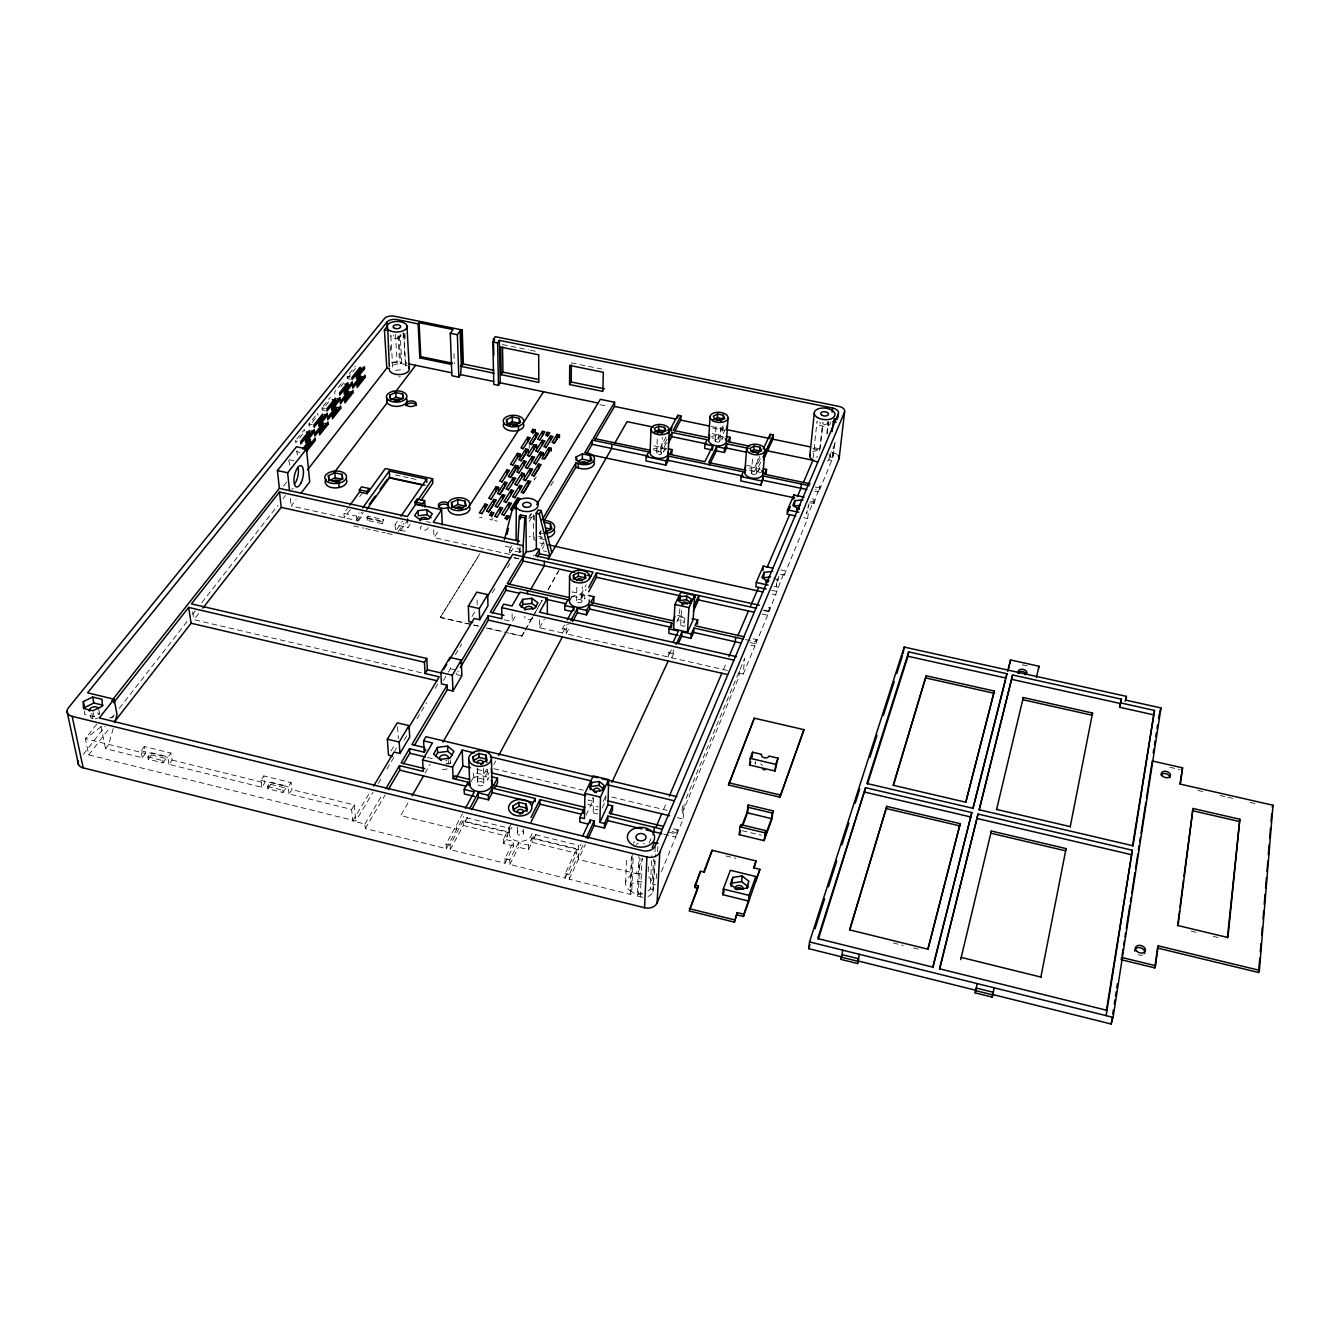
<?xml version="1.0" encoding="UTF-8"?>
<svg xmlns="http://www.w3.org/2000/svg" width="1340" height="1340" viewBox="0 0 1340 1340"><rect width="100%" height="100%" fill="white"/><g stroke="black" fill="none" stroke-linecap="round" stroke-linejoin="round"><path stroke-width="0.75" stroke-dasharray="5 3.75" d="M539.551 619.985L539.585 627.773L562.532 632.982L562.549 628.561L564.442 625.06M671.424 649.799L668.091 656.969L566.083 633.803L566.117 629.381L568.947 624.122M518.413 842.659L509.786 859.895L509.87 864.451L565.145 878.169L565.178 873.63L576.769 848.773L532.064 837.802L528.446 845.121L528.496 849.677L518.48 847.198L518.413 842.659L528.446 845.121M633.117 858.521L631.777 891.736L630.638 894.433L569.232 879.191L569.266 874.651L583.687 843.58M569.869 600.521L572.197 596.25L572.247 591.861L581.292 593.871L586.183 584.826M576.652 600.957L576.853 584.408M565.145 878.169L576.702 853.312L576.769 848.773M572.197 596.25L581.242 598.277L581.292 593.871M578.361 849.761L578.428 845.222L533.806 834.284L533.839 838.823L578.361 849.761L580.873 844.351M578.444 854.87L578.394 859.409L636.115 873.63L642.631 858.421M582.079 601.225A2.73 1.725 0.8 0 0 578.16 599.533A2.73 1.725 0.8 0 0 577.858 602.514A2.73 1.725 0.8 0 0 582.079 601.225L582.297 586.753M584.793 594.659L584.726 599.047L586.669 595.429M586.133 815.139L592.716 801.119L592.799 797.25M593.218 811.538L593.503 798.004M605.714 800.365L605.831 795.86L601.894 794.922M625.646 882.809L626.618 856.679M630.135 887.532L631.358 856.545M630.638 894.433L632.279 852.927M642.932 897.231A10.033 7.504 1.8 0 1 640.336 896.845L637.254 896.092L638.946 856.645M656.667 453.004L657.354 437.108M637.254 896.092L638.393 893.378L639.934 858.102M640.336 896.845L642.044 858.672M653.769 450.072L660.352 451.446L660.553 447.225L666.097 436.941M661.591 453.272A2.462 1.424 2.9 0 0 657.974 451.848A2.462 1.424 2.9 0 0 657.823 454.294A2.462 1.424 2.9 0 0 661.591 453.272L662.295 437.376M666.499 442.736L663.736 447.895L663.534 452.116L666.298 446.957M648.192 871.787L648.493 865.59M648.007 890.865A13.333 9.933 1.7 0 0 650.235 888.889L651.877 855.707M655.896 884.886L652.279 883.998L653.518 859.124M648.007 896.443A10.033 7.504 1.8 0 0 652.915 892.072L654.54 859.945M654.942 851.922L655.26 845.892M652.915 892.072L655.662 854.535M656.215 878.672L656.65 870.38M657.605 851.721L658.041 843.43M668.091 656.969L669.983 648.962M727.385 670.452L671.708 657.789L673.618 649.783M676.918 622.011L679.38 616.752L679.832 608.611M680.687 624.273L681.625 607.74M661.441 871.502L675.712 837.065L677.186 829.678L673.233 828.723M669.029 832.274L676.901 834.183L677.186 829.678M682.429 805.993L681.926 813.916L738.876 677.119L739.529 669.347M676.901 834.183L683.182 819.025L684.187 803.179M715.091 440.592L716.13 424.797M718.072 439.051L718.357 434.864L723.466 424.713L723.165 428.901L718.072 439.051L712.177 437.828M719.932 440.843L721.004 425.065M751.388 472.886L752.678 456.99M749.512 470.156L754.537 471.211L754.889 466.973L759.797 456.454M756.33 473.154L757.653 457.258M761.12 472.584L757.77 471.881L758.122 467.66L762.192 458.9M739.295 673.149L743.264 674.054L744.588 658.526L684.991 801.253M743.264 674.054L754.822 646.148L756.162 639.448L752.259 638.577M749.931 642.53L755.777 643.837L756.162 639.448M755.777 643.837L767.636 615.244L769.462 607.456L765.408 606.551M763.314 610.538L769.043 611.811L769.462 607.456M776.714 582.649L776.363 586.267L779.093 575.58L776.899 580.84M769.043 611.811L784.704 570.74L780.818 569.885M780.533 574.257L784.269 575.061L784.704 570.74M813.112 458.163L816.948 422.033M784.269 575.061L807.702 518.513L808.154 514.259L814.368 499.301L810.281 498.43M809.125 503.673L806.563 513.789L808.456 505.264M809.946 502.701L813.916 503.538L814.368 499.301M812.576 451.881A10.217 5.862 6 0 1 819.678 450.558L822.726 422.401M819.678 450.558L823.179 422.871M813.916 503.538L819.946 485.884L819.477 490.105L815.541 489.284M826.797 433.524L828.12 421.447M827.232 433.976L828.572 421.916M827.4 460.994A10.217 5.862 6 0 0 828.941 459.855L829.628 453.808M835.138 442.032L832.961 457.56L830.147 456.974L830.599 452.954M819.477 490.105L831.771 460.441L833.38 446.337M832.961 457.56L834.803 441.463M113.18 728.541L108.758 744.454L105.508 748.658L142.325 757.753L145.507 753.499L144.218 746.497L170.9 753.063L172.106 760.065L168.991 764.336L261.836 787.267L264.734 782.895L263.829 775.91L291.082 782.61L291.919 789.595L289.072 794L351.633 809.444L352.688 820.951L364.916 823.983L365.301 828.556L446.304 848.672L463.59 816.579M649.13 843.212L653.2 833.715M663.551 809.494L666.834 801.822M723.416 669.548L726.582 662.144M603.201 801.538L605.831 795.86M569.232 879.191L585.362 844.351M602.213 807.953L604.843 802.258M671.708 657.789L675.042 650.62M757.77 471.881L760.216 466.621M754.537 471.211L760.249 458.917M528.496 849.677L532.097 842.341L532.064 837.802M533.839 838.823L537.407 831.587M725.543 428.884L722.159 435.651L721.858 439.838L723.55 436.455M509.87 864.451L518.48 847.198M505.012 863.245L513.656 846.009L513.589 841.47L503.589 839.007L507.291 831.721L463.121 820.867L450.089 845.105L450.307 849.66L505.012 863.245L504.912 858.689L513.589 841.47M513.656 846.009L503.673 843.547L507.391 836.26L507.291 831.721M509.167 832.777L509.083 828.221L464.98 817.417L465.164 821.956L509.167 832.777L511.913 827.366M509.083 828.221L511.83 822.827M535.732 540.456A11.122 6.8 -0.1 0 0 533.605 539.266L534.576 537.457L529.283 536.285M450.307 849.66L463.305 825.423L463.121 820.867M465.164 821.956L468.933 814.938M489.117 777.301L487.542 780.249L487.408 775.726L489 772.778M566.083 633.803L569.852 626.785M487.643 771.941L483.673 779.327L473.673 776.915L473.506 772.376L483.539 774.788L487.509 767.418L487.643 771.941L474.293 768.725M562.532 632.982L567.239 624.239M581.242 598.277L586.116 589.198M660.352 451.446L666.818 439.453M493.773 764.571L495.75 760.936M446.304 848.672L446.069 844.116L462.417 813.866M470.759 782.242L473.673 776.915M539.585 627.773L544.442 619.03M446.304 763.901L450.374 763.348L452.267 759.998M504.024 632.061L521.947 636.148L534.04 614.658M534.794 613.502L539.099 605.714M540.104 603.921L542.114 600.337M548.177 589.6L560.271 568.11M521.947 636.148L523.957 632.346M524.962 630.554L532.03 618.025M533.035 616.232L542.114 600.119M548.177 589.382L558.261 571.476M407.963 802.995L400.694 815.625L456.672 829.41L456.471 824.87M425.082 773.197L430.224 764.236M504.309 619.767L512.232 621.559L516.218 614.608M542.248 548.831L544.09 545.665M541.31 546.05L544.073 541.31M364.916 823.983L381.666 795.692M365.301 828.556L385.149 794.938M461.865 675.829L456.253 674.523L458.314 671.005M443.423 680.486L447.426 673.769M448.431 672.094L450.441 668.727L450.274 664.975M509.401 552.867L509.351 549.953L519.753 552.247L520.858 550.422A11.122 6.8 -0.1 0 1 517.139 547.725M96.782 724.153L85.358 738.675L88.758 754.872L355.787 821.052L372.939 792.392M378.299 783.448L381.498 778.071M386.858 769.11L394.362 756.581M404.178 740.166L407.377 734.806M416.991 718.759L426.589 702.713M435.115 688.458L438.314 683.099M455.349 654.624L461.68 644.054M492.35 592.799L496.637 585.614M507.357 567.691L511.662 560.505M352.688 820.951L370.409 791.421M394.865 750.651L396.523 747.904M390.978 751.02L394.932 744.471M472.032 616.417L475.181 611.191M510.389 552.733L513.254 547.96L502.835 545.665M529.233 521.428L533.538 514.275L533.605 539.266M550.757 485.683L555.062 478.548M351.633 809.444L354.329 804.971L291.919 789.595M509.351 549.953L513.187 543.605M529.2 517.106L531.344 513.521M536.201 476.839L534.241 480.022L534.225 477.174M478.129 626.149L440.274 617.506L479.636 554.241M440.274 617.506L481.814 550.506M283.008 792.493L285.872 788.104L285.588 785.776L270.462 782.058L267.581 786.429L267.883 788.757L283.008 792.493L282.723 790.181L285.588 785.776M289.072 794L288.234 787.016L291.082 782.61M509.418 554.325L434.009 537.625L439.185 529.769M267.883 788.757L270.764 784.386L270.462 782.058M261.836 787.267L260.915 780.282L263.829 775.91M395.417 529.618L395.116 524.694L407.98 527.541L410.107 524.426M398.164 531.712L403.926 523.32M400.61 530.523L408.666 518.764M396.69 529.568L402.503 521.109M395.116 524.694L397.444 521.327M382.453 523.706L383.374 519.518L367.981 516.118L366.875 517.676L367.076 520.305L382.453 523.706L383.374 519.518M367.076 520.305L367.981 516.118M358.4 521.076L363.207 514.376M355.921 520.423L361.917 512.115M357.294 520.942L363.274 512.617M357.077 521.126L356.675 516.202L359.087 512.851M163.061 762.879L166.177 758.607L165.775 756.279L150.984 752.628L147.819 756.882L148.238 759.227L163.061 762.879L162.642 760.551L165.775 756.279M168.991 764.336L167.785 757.335L170.9 753.063M350.226 509.635L344.296 517.759L343.928 513.388L347.529 508.446M359.706 496.621L362.085 493.371M148.238 759.227L151.403 754.956L150.984 752.628M142.325 757.753L141.035 750.752L144.218 746.497M407.276 365.82A10 5.377 -1.5 0 0 405.434 364.865L406.522 363.442L406.305 359.438M393.307 365.05A10 5.377 -1.5 0 1 400.677 363.877L401.766 362.453L400.174 334.397M351.934 519.451L291.132 505.984L296.09 499.569M88.758 754.872L109.227 728.541M421.329 672.797L193.881 619.683L199.007 613.083M83.281 754.454L105.19 726.397M111.639 718.156L114.218 714.856M119.361 708.257L187.667 620.788M192.809 614.189L195.389 610.889M201.838 602.648L277.866 505.297M283.025 498.698L285.588 495.398M296.827 439.001L304.481 429.47L304.699 431.681L295.772 442.803L295.537 440.592L298.87 441.312M315.352 418.415L309.121 426.187L308.904 423.976L317.647 413.105L317.848 415.316M323.175 406.238L330.494 397.142M350.527 379.253L347.328 378.584L347.161 376.423L355.318 366.289M325.419 410.643L322.153 409.94L329.456 400.844M340.846 386.674L343.224 383.709L343.04 381.531L334.715 391.9L334.899 394.077M347.328 378.584L355.469 368.45M101.204 726.665L85.358 738.675L145.507 753.499M84.621 711.021L84.671 714.471L94.118 716.783L99.696 714.002M109.679 718.089L113.364 716.364M502.467 344.564L528.412 349.841M530.406 350.243L536.402 351.465M571.359 362.872L604.876 369.689M392.151 362.637A7.487 4.02 -1.5 0 1 399.555 362.001L401.766 362.453M711.038 426.388L723.165 428.901M814.419 447.761L820.348 448.984M391.464 362.822A7.454 4.003 -1.5 0 1 397.142 362.738L407.394 364.849M599.935 404.68L608.125 406.372M712.595 427.979L724.873 430.525M812.961 448.732L821.152 450.424M712.444 433.624L718.357 434.864M828.941 459.855L831.771 460.441M347.161 376.423L350.36 377.076M653.937 445.835L660.553 447.225M663.736 447.895L667.035 448.582M746.497 465.215L754.889 466.973M815.206 486.939L819.159 487.76M814.754 491.16L818.69 491.998M810.549 501.227L814.519 502.065M325.218 408.432L321.969 407.745L322.153 409.94M803.698 517.659L807.702 518.513M308.904 423.976L312.203 424.68M296.659 451.664L299.976 452.384M395.467 474.963L401.364 476.253M403.34 476.671L409.236 477.944M411.196 478.38L417.092 479.653M289.172 459.72L297.212 461.463M479.486 517.257L482.031 517.809M489.669 519.485L492.216 520.037L492.149 517.156M494.762 520.59L497.307 521.159M773.934 586.351L777.87 587.205M538.646 536.251L541.963 536.971M539.785 538.596L544.995 539.735M771.773 590.304L777.451 591.56M539.802 542.951L545.011 544.09M772.276 594.056L776.061 594.893M426.555 521.595L430.492 522.466M543.069 550.79L546.553 551.561M366.875 517.676L382.269 521.076M343.928 513.388L356.675 516.202M368.182 518.747L383.558 522.148M1022.303 664.824L1028.383 666.164M763.968 609.968L768.038 610.872M400.526 530.205L408.231 531.913M514.007 557.641L520.037 558.981M514.007 557.859L520.037 559.182M761.874 613.971L767.636 615.244M353.71 525.933L363.576 528.128M365.552 528.563L371.482 529.87M373.458 530.305L385.3 532.935M387.277 533.387L393.206 534.694M677.521 615.378L684.891 617.02L684.623 621.425L677.269 619.767M679.38 616.752L685.276 618.075M745.425 639.565L755.207 641.76M750.919 645.277L754.822 646.148M562.549 628.561L566.117 629.381M668.308 652.547L671.943 653.384M1169.82 767.267L1179.903 769.545M440.274 617.288L478.112 625.931M488.078 628.209L502.014 631.391M509.987 633.2L521.947 635.931M486.085 627.974L502.031 631.609M1197.809 790.433L1203.839 791.823M1219.936 795.491L1225.983 796.865M1227.993 797.333L1234.023 798.707M1250.12 802.375L1256.166 803.766M450.441 668.727L456.069 670.05L456.253 674.523M1191.31 931.116L1197.29 932.556M1213.236 936.375L1221.209 938.301M493.857 768.708L583.369 790.215M611.727 797.032L667.236 810.382M742.209 830.683L761.288 835.272M427.427 757.452L433.322 758.859M677.32 817.618L683.182 819.025M592.716 801.119L588.143 800.014L588.059 804.536L598.26 806.998M672.027 831.604L675.98 832.559M663.87 834.2L675.712 837.065M725.945 855.942L735.911 858.354M463.305 825.423L507.391 836.26M532.097 842.341L576.702 853.312M141.035 750.752L167.785 757.335M260.915 780.282L288.234 787.016M151.403 754.956L166.177 758.607M172.106 760.065L264.734 782.895M270.764 784.386L285.872 788.104M147.819 756.882L162.642 760.551M267.581 786.429L282.723 790.181M893.328 942.992L903.361 945.454M913.394 947.933L919.408 949.424M650.235 888.889L653.87 889.794M446.069 844.116L450.089 845.105M504.912 858.689L509.786 859.895M565.178 873.63L569.266 874.651M773.817 577.808L778.557 580.99M91.807 713.232L93.063 719.362M93.314 712.796L94.118 716.783M98.708 709.279L99.495 713.232M100.952 726.146L105.508 748.658M192.659 611.777L193.881 619.683M290.328 498.296L291.132 505.984M296.877 450.893L297.296 455.014M354.329 804.971L355.787 821.052M397.545 726.816L398.365 738.759M390.828 335.854L392.888 369.924M390.225 345.971L390.71 354.011M395.484 334.43L397.142 362.738M399.069 335.787L400.677 363.877M398.047 335.754L399.555 362.001M407.444 518.379L407.98 527.541M403.893 334.782L405.786 368.818M403.658 332.772L405.434 364.865M404.864 333.375L405.317 341.382M433.641 529.937L434.009 537.625M450.223 759.83L450.374 763.348M448.615 760.768L448.766 764.135M453.942 353.559L454.31 363.576M477.342 768.674L477.861 784.185M477.325 768.105L477.844 783.632M477.04 599.935L477.274 607.707M483.455 768.406L483.924 783.917A3.065 2.144 -3 0 1 479.083 785.558A3.065 2.144 -3 0 1 479.636 781.856A3.065 2.144 -3 0 1 483.924 783.917M503.589 839.007L503.673 843.547M508.949 826.629L509.066 832.475M512.098 613.77L512.232 621.559M517.341 827.031L517.424 832.86M523.622 829.259L523.672 833.145A3.132 2.261 -2.2 0 1 518.747 834.887A3.132 2.261 -2.2 0 1 519.233 830.984A3.132 2.261 -2.2 0 1 523.672 833.145M520.054 547.072L520.121 553.336M519.719 548.579L519.753 552.247M529.25 445.014L529.267 447.845M534.325 520.305L534.292 514.041A7.32 4.389 0 0 1 528.53 518.128M539.853 532.248L539.853 533.337M542.801 538.01A10.971 6.633 0.3 0 1 539.986 537.642M542.784 533.672A10.988 6.633 0.3 0 1 539.97 533.287M833.447 452.97A7.638 4.372 6.2 0 1 836.897 454.294M831.303 451.865A7.655 4.389 6.1 0 1 833.514 456.22M540.757 533.957A3.836 2.328 0.3 0 1 541.193 530.673M828.623 453.958A10.217 5.862 6 0 1 830.147 456.974M641.877 893.194A13.333 9.933 1.7 0 1 638.393 893.378M631.777 891.736A13.333 9.933 1.7 0 1 626.885 879.107A13.333 9.933 1.7 0 1 642.949 874.032M648.744 876.829A13.333 9.933 1.7 0 1 652.279 883.998M97.602 718.123A4.757 2.998 -10.9 0 1 95.257 718.809M92.879 718.709A4.757 2.998 -10.9 0 1 90.484 716.381A4.757 2.998 -10.9 0 1 92.778 713.466M97.485 712.897A4.757 2.998 -10.9 0 1 99.227 713.784M401.129 335.017A3.802 1.993 -1.3 0 1 397.344 337.328A3.802 1.993 -1.3 0 1 393.608 335.117M827.366 422.117A3.886 2.178 5.9 0 1 824.284 424.68A3.886 2.178 5.9 0 1 819.795 422.267M636.282 844.552A5.092 3.719 1.8 0 1 638.225 843.295M643.301 843.513A5.092 3.719 1.8 0 1 644.306 844.15M400.392 376.841A6.482 3.501 -1.5 0 1 398.7 376.875M395.652 370.678A6.482 3.501 -1.5 0 1 403.541 370.543M402.603 333.158A6.583 3.451 -1.3 0 1 399.035 338.651A6.583 3.451 -1.3 0 1 390.845 334.966M816.177 457.074A6.633 3.819 6 0 1 817.769 456.806M830.13 421.933A6.733 3.769 5.9 0 1 823.715 426.271A6.733 3.769 5.9 0 1 817.166 421.062M642.781 893.713A8.643 6.465 1.6 0 1 631.927 891.787A8.643 6.465 1.6 0 1 632.38 883.496A8.643 6.465 1.6 0 1 643.401 882.541M633.133 843.061A8.81 6.449 1.8 0 1 634.624 841.788M531.176 514.058A4.221 2.529 0 0 1 529.685 515.766M534.208 554.861A7.202 4.422 -0.2 0 1 533.404 555.916M520.456 552.197A7.202 4.422 -0.2 0 1 521.26 551.159M540.757 535.029A3.836 2.328 0.3 0 1 541.193 531.762M762.594 765.458A3.869 2.68 5.8 0 1 760.785 763.733M755.207 764.202A9.263 6.449 5.8 0 1 755.325 762.527M755.291 763.314A9.263 6.449 5.8 0 1 755.408 761.639M288.385 460.457A14.238 5.745 -78.1 0 1 289.825 465.215M286.425 482.132A14.238 5.745 -78.1 0 1 283.226 486.185M293.259 488.397A14.254 5.678 -78.1 0 1 291.651 489.15M532.03 833.53A11.524 8.325 -2.2 0 1 516.587 840.934A11.524 8.325 -2.2 0 1 511.126 828.405M571.041 597.489A10.033 6.365 0.8 0 1 584.927 595.865M652.965 449.118A9.062 5.226 2.9 0 1 665.729 449.805M749.294 468.196A9.112 5.31 4.7 0 1 760.249 469.62M711.289 436.773A8.944 5.109 4 0 1 723.885 437.46M473.807 777.837A11.273 7.889 -3 0 1 487.475 777.233M597.657 813.665A3.065 2.194 0.4 0 1 593.821 812.995A3.065 2.194 0.4 0 1 594.056 810.164A3.065 2.194 0.4 0 1 597.975 809.863M685.309 625.746A2.747 1.759 3.3 0 1 681.608 625.663A2.747 1.759 3.3 0 1 681.222 623.284A2.747 1.759 3.3 0 1 684.841 622.949M1142.936 954.867A5.192 3.702 19.3 0 1 1137.945 954.65M447.192 768.758A4.472 3.099 -3.9 0 1 442.753 769.361A4.472 3.099 -3.9 0 1 439.989 767.016M446.069 763.482A4.472 3.099 -3.9 0 1 447.091 763.85M428.013 527.457A3.886 2.328 -2.2 0 1 425.35 530.054A3.886 2.328 -2.2 0 1 420.71 529.032A3.886 2.328 -2.2 0 1 421.765 526.084M532.667 618.058A4.07 2.596 -0.5 0 1 527.457 619.649A4.07 2.596 -0.5 0 1 525.012 616.333M446.79 760.333A4.489 3.082 -3.8 0 1 445.784 760.785M715.778 441.614A2.429 1.39 4 0 0 719.848 441.212A2.429 1.39 4 0 0 716.9 439.353A2.429 1.39 4 0 0 715.778 441.614M752.108 473.958A2.479 1.441 4.7 0 0 756.246 473.522A2.479 1.441 4.7 0 0 753.197 471.596A2.479 1.441 4.7 0 0 752.108 473.958"/><path stroke-width="1.5" d="M543.739 522.181L550.338 523.622L550.338 529.032L545.397 527.96M550.522 440.24L550.539 436.019L552.951 436.538L545.782 447.878M551.192 451.078L551.192 448.264L548.764 447.744L542.03 458.598L544.492 459.118L551.192 448.264M559.433 437.711L559.45 434.897L557.021 434.394L557.021 438.616L554.056 443.406M503.957 615.278L490.323 612.179L505.917 585.865L567.926 599.767L564.777 605.513L564.743 609.918L572.029 611.559M569.567 384.547L569.718 365.418L603.302 372.269L602.883 391.397L569.567 384.547L571.192 381.967L571.343 364.781M569.349 600.588L569.567 576.066M573.336 578.997L573.386 575.178L578.394 572.498L584.692 573.905L585.999 577.992L580.99 580.689L574.659 579.282L573.386 575.178M573.872 610.504L573.905 607.573L564.777 605.513M544.174 520.674L575.781 467.325L575.815 463.07L580.672 464.31A10.452 6.047 1.4 0 0 593.938 460.742A10.452 6.047 1.4 0 0 587.372 452.954L584.793 452.619L592.213 440.09L648.744 451.965L646.182 456.689L646.014 460.927L665.829 465.097L668.342 460.357L668.543 456.136L743.365 471.847L741.087 476.655L740.769 480.909L760.902 485.147L763.482 476.069L809.293 485.683M576.083 460.474L576.116 456.94L582.398 453.858L590.304 455.533L591.962 460.29L585.681 463.406L577.741 461.714L576.116 456.94M594.206 461.848A10.435 6.047 1.4 0 1 590.873 467.543A10.435 6.047 1.4 0 1 580.622 468.581L578.26 467.861L578.311 463.59M572.666 621.525L577.372 612.765L577.423 608.36L586.568 610.42L589.65 604.625L671.843 623.067L671.692 625.998M575.011 578.11L578.344 576.317L578.394 572.498M577.624 461.479L582.331 459.168L582.398 453.858M493.656 785.29L584.692 807.3L579.868 817.517L579.801 822.04L588.377 824.134M584.692 573.905L584.625 577.707L578.344 576.317M583.302 813.145L583.352 810.131L539.953 799.628L531.009 817.484M577.372 612.765L586.501 614.826L586.568 610.42M590.304 455.533L590.22 460.843L582.331 459.168M582.632 836.227L590.186 820.013L594.173 820.985L594.072 825.507L604.407 828.019L604.524 823.497L599.885 822.375L607.975 804.804L608.678 779.629L593.235 775.927L584.893 793.414L584.475 818.639L579.868 817.517M586.501 453.875L592.146 444.327L592.213 440.09M586.501 614.826L589.567 609.03L589.65 604.625M588.428 595.462L593.871 596.685L593.788 601.074L592.263 603.938M590.119 823.045L590.186 820.013M590.186 789.779L591.861 782.493L599.198 781.471L604.206 785.458L601.844 790.483L594.457 791.538L589.466 787.518L591.861 782.493M588.629 591.794L596.417 577.272L596.501 572.9L755.81 608.176M604.106 789.377L599.114 785.391L599.198 781.471M599.885 822.375L600.488 797.149L608.678 779.629M611.811 444.21L611.71 448.448L548.027 559.249M595.228 439.101L614.507 406.439L614.625 402.251L600.337 399.303L536.737 504.611M604.407 828.019L607.791 820.599L607.908 816.077L662.144 829.209M607.975 804.804L612.564 805.909L612.43 810.415L610.755 814.083M650.084 452.652L651.039 429.102M654.272 432.066L658.66 429.889L658.811 426.237L664.556 427.427L665.913 430.793L661.524 432.971L655.779 431.765L654.423 428.398L658.811 426.237M664.556 427.427L664.389 431.078L658.66 429.889M78.44 761.103A10.1 6.482 -11.9 0 0 83.197 767.887L644.54 907.75L646.919 857.014A10.284 7.521 2.1 0 0 659.799 852.24L844.585 411.966A7.772 4.305 6.2 0 0 838.756 406.355L495.247 336.675L493.455 339.188L493.807 355.201M665.829 465.097L666.03 460.859L668.543 456.136M668.174 453.623L669.297 430.09A9.146 5.176 2.9 0 0 655.846 424.897A9.146 5.176 2.9 0 0 655.361 433.858A9.146 5.176 2.9 0 0 669.297 430.09M671.507 429.47L671.658 426.673M668.141 443.523L671.843 436.656L672.044 432.452L707.152 439.738L704.89 444.177L704.622 448.397L712.545 450.056M671.792 453.841L672.01 449.62L668.694 448.933M654.004 831.805L654.238 827.299M677.655 418.08L677.806 415.3L680.921 415.936L680.703 420.123L674.908 430.927M671.843 623.067L669.062 628.962L668.827 633.368L678.107 635.445M644.54 907.75A10.033 7.554 1.9 0 0 657.103 902.942L659.799 852.24M674.941 604.491L673.618 629.013L687.487 632.128L693.149 619.834L694.656 595.395L680.754 592.313L674.941 604.491L688.961 607.623L694.656 595.395M680.234 596.702L678.325 600.705L682.931 603.955L689.464 603.168L691.34 599.164L686.716 595.931L680.234 596.702L680.017 600.504L686.499 599.734L691.105 602.966M678.358 643.434L681.692 636.249L681.943 631.86L691.256 633.954L693.952 628.024L743.482 639.13M517.692 544.476L519.317 516.704L520.439 514.878L525.95 516.084L526.285 551.628L507.207 583.67L569.131 597.556M686.499 599.734L686.716 595.931M509.401 584.475L523.236 561.041L523.169 545.681L524.844 517.893L525.95 516.084M687.487 632.128L688.961 607.623M681.692 636.249L690.971 638.343L691.256 633.954M695.091 597.673L695.276 594.759L693.534 598.478M690.971 638.343L693.684 632.413L693.952 628.024M693.35 611.057L698.509 599.918L698.793 595.546L693.618 606.685M708.575 440.24L710.066 416.841M697.403 624.273L697.688 619.884L692.144 618.644M712.645 448.649L712.83 445.835L704.89 444.177M713.148 419.805L717.369 417.678L717.62 414.043L723.298 415.216L724.789 418.516L720.552 420.643L714.84 419.47L713.382 416.171L717.62 414.043M709.312 464.997L716.364 450.843L716.649 446.639L724.605 448.297L726.816 443.842L748.474 448.331M753.985 868.37L756.078 860.967L712.16 850.297L703.668 872.038L700.502 871.268L695.008 885.271L698.19 886.042L689.179 910.915L734.387 922.138L737.235 912.624L743.717 914.232L743.499 916.476L737.034 914.868M723.298 415.216L723.064 418.851L717.369 417.678M716.364 450.843L724.304 452.501L724.605 448.297M727.235 425.5L726.933 429.688L769.746 438.532L770.115 434.344L773.281 434.998L772.912 439.185L763.448 459.603M698.19 886.042L698.023 888.286L694.84 887.516L695.008 885.271M726.431 441.195L728.089 417.829M724.304 452.501L726.514 448.046L726.816 443.842M729.747 441.48L730.049 437.276L726.096 436.455M700.502 871.268L694.84 887.516M712.16 850.297L704.204 872.474M744.755 472.534L746.615 448.984M735.66 637.371L735.292 641.76L728.96 656.583M751.087 451.195L753.918 449.704L754.219 446.036L760.048 447.258L761.639 450.692L757.385 452.92L751.539 451.714L749.965 448.264L754.219 446.036M728.508 785.006L754.319 718.19L803.966 729.647L779.913 797.183L728.508 785.006L754.319 718.19M1258.578 972.505L1259.382 970.311L1158.196 945.839L1157.525 948.05L1258.578 972.505L1259.784 958.067M1260.303 951.869L1260.974 943.611M1261.66 935.37L1262.347 927.113M1263.034 918.855L1263.721 910.597M1264.223 904.416L1265.077 894.098M1265.597 887.901L1266.451 877.583M1266.97 871.402L1267.824 861.084M1268.327 854.887L1269.181 844.569M1269.7 838.388L1270.554 828.07M1271.074 821.872L1271.744 813.631M1259.382 970.311L1273 805.256L1180.322 784.118L1182.55 767.837L1152.249 760.969L1146.487 798.205M760.048 447.258L759.746 450.91L753.918 449.704M743.717 914.232L748.474 901.016L722.813 894.701L723.298 889.073L730.367 870.297L755.861 876.527L755.291 882.139L759.897 869.375L753.566 867.851L756.078 860.967M760.902 485.147L763.482 476.069M762.946 473.506L764.989 449.972M773.029 568.194L763.298 566.083L756.229 582.465L755.861 586.819L766.111 589.064M767.887 446.639L767.519 450.843L812.928 460.273L803.347 482.651M766.162 473.64L766.53 469.419L763.163 468.715M731.104 886.427L732.88 877.399L742.142 875.975L748.926 881.335L746.43 888.169L737.117 889.609L730.333 884.216L732.88 877.399M772.912 810.834L772.091 818.656L764.068 840.649L739.261 834.669L739.965 826.83L740.802 824.619L765.693 830.599L765.106 836.194L771.522 818.606L772.912 810.834L748.29 804.971L746.95 812.727L741.774 826.344M762.912 570.405L763.298 566.083M772.745 571.343L764.202 572.331L763.716 577.741L770.534 576.954M734.387 922.138L737.235 912.624M749.579 765.04L750.199 758.356L752.594 752.226L761.556 754.319A3.869 2.68 5.8 0 0 764.319 757.753A3.869 2.68 5.8 0 0 769.043 756.062L778.021 758.172L775.023 771.019L749.579 765.04L750.785 761.974M752.125 757.234L752.594 752.226M747.569 812.794L748.29 804.971M748.39 886.946L741.623 881.603L742.142 875.975M747.318 888.487L747.687 884.735M748.474 901.016L749.027 895.388L755.861 876.527M804.151 497.14L793.917 494.979L787.501 509.87L787.082 514.125L795.675 515.95M793.481 499.217L793.917 494.979M803.012 499.803L794.888 500.674L794.369 505.984L800.432 505.331M759.897 869.375L743.499 916.476M1227.407 937.648L1239.835 819.243L1193.002 808.489L1183.94 876.41M1239.835 819.243L1227.943 937.531L1178.044 925.572L1193.002 808.489M764.068 840.649L765.693 830.599M801.387 484.025L800.952 488.262L797.384 496.621M775.023 771.019L775.726 764.336L778.021 758.172M809.779 455.885L814.251 413.273M779.913 797.183L803.966 729.647M832.123 412.084L832.576 408.047L499.385 340.377L497.609 342.889L498.447 385.367L493.773 384.396L492.852 341.935L494.644 339.422L493.455 339.188M832.123 431.647L833.262 421.581L834.468 418.733L837.332 419.303M837.919 417.712L838.388 413.675A7.789 4.322 6 0 0 832.576 408.047M657.103 902.942L839.125 458.649L844.585 411.966M1177.625 925.722L1179.468 911.334M1179.987 907.23L1183.404 880.531M859.342 954.298L857.567 963.544L840.951 959.39L841.704 956.877L808.656 948.636L809.528 941.92L904.165 647.069L1126.421 696.381L1125.751 700.117L1160.993 707.956L1113.104 1017.378L1111.161 1024.011L992.739 994.514L994.263 987.831M1154.812 967.899L1155.482 965.688L1121.781 957.48L1121.145 959.691L1154.812 967.899L1157.525 948.05M1179.971 784.269L1182.55 767.837M1155.482 965.688L1158.196 945.839M818.388 939.089L865.59 787.686L971.818 812.593L932.925 967.581M840.951 959.39L842.039 954.65L858.655 958.77L857.567 963.544M841.704 956.877L842.693 950.16M903.143 653.585L904.165 647.069M1111.161 1024.011L1112.1 1017.981M1112.719 1013.961L1113.356 1009.941M1114.294 1003.911L1114.914 999.891M1115.533 995.871L1116.153 991.851M1116.773 987.831L1117.409 983.811M1153.221 752.996L1153.857 748.943M1154.477 744.889L1155.113 740.836M1155.75 736.766L1156.37 732.712M1157.006 728.659L1157.626 724.605M1158.581 718.508L1159.2 714.455M1122.099 955.42L1123.071 949.206M1123.707 945.069L1124.344 940.931M1124.997 936.794L1125.633 932.657M1126.27 928.52L1129.804 905.773M1130.441 901.636L1131.077 897.499M1131.73 893.361L1134.93 872.675M1135.583 868.538L1137.827 854.049M1138.464 849.912L1139.101 845.774M1139.737 841.637L1140.39 837.5M1141.027 833.363L1145.834 802.342M907.967 656.248L908.654 651.893L1006.893 673.719L1006.005 678.057L907.967 656.248L867.533 783.95M849.794 930.094L886.779 806.379L960.194 823.665L927.967 949.373M1106.371 1010.678L1132.35 850.23L978.033 814.05L939.507 968.787L1106.991 1010.343M1132.484 846.093L1154.494 710.434L1120.709 702.914L1121.396 699.162L1012.638 674.992L979.104 809.745L1133.054 845.774L1154.494 710.434M1106.153 1015.636L1132.35 850.23M893.395 785.475L926.191 675.795L994.347 691.055L965.805 802.392M1153.321 714.773L1119.603 707.252L1121.396 699.162M1040.828 977.262L1066.071 848.605L991.365 831.018L960.696 959.624M1070.208 826.847L1092.552 713.031L1023.274 697.537L996.558 809.594M939.625 969.239L978.033 814.05M1038.534 668.409L1038.986 666.248L1010.578 659.967L1007.864 671.156M979.205 810.147L1012.638 674.992M991.365 831.018L990.897 833.212L1065.534 850.816L1066.071 848.605M1023.274 697.537L1022.822 699.698L1092.016 715.208L1092.552 713.031M975.185 992.873L975.671 990.645L992.689 994.883L992.17 997.111L975.185 992.873L976.257 988.049L993.242 992.287L992.17 997.111M977.228 983.594L975.771 990.277L858.303 961.014M1036.406 677.504L1038.986 666.248M971.818 812.593L932.774 967.128L817.735 938.57L865.59 787.686M1006.893 673.719L972.89 808.288L866.913 783.498L908.654 651.893M973.024 808.707L1005.502 680.067M1007.848 670.804L1010.578 659.967M1119.603 707.252L1120.709 702.914M1125.165 701.256L1126.421 696.381M960.194 823.665L927.866 949.172L849.527 929.843L886.779 806.379M994.347 691.055L965.704 802.208L893.144 785.257L926.191 675.795M504.393 539.735L512.667 508.094L514.677 504.828M506.922 534.459L508.463 528.546M1159.653 712.83L1160.993 707.956M114.838 722.578L117.049 714.639L114.067 699.212L87.619 692.797L387.159 321.868A7.605 3.953 -1.2 0 1 397.109 319.607L418.114 323.878L419.085 322.655L453.071 329.556L450.274 333.275L451.881 375.719L458.833 377.16L460.659 374.63L461.278 364.999L460.123 330.98L462.216 329.975L394.412 316.223A7.588 3.936 -1.3 0 0 384.479 318.468L68.357 707.889A10.335 6.449 -11.1 0 0 72.159 716.347L83.197 767.887M808.656 948.636L809.93 944.65M815.038 928.704L824.619 898.805M828.455 886.846L836.746 860.917M841.855 844.971L848.89 823.045M855.272 803.112L859.727 789.159M869.945 757.251L876.98 735.325M883.361 715.393L894.216 681.507M896.762 673.534L902.507 655.578M1272.263 807.434L1273 805.256M722.813 894.701L724.22 890.949M516.101 540.07L516.319 507.039M739.261 834.669L740.652 831.034M743.415 823.731L746.866 814.62M689.916 909.023L697.286 890.179M838.388 413.675L655.26 845.892A10.251 7.487 2 0 1 642.396 850.632L99.294 717.955L114.067 699.212M764.202 572.331L761.957 577.573L768.306 581.861M794.888 500.674L792.861 505.431L798.975 509.351M656.047 827.048L661.692 813.849M669.297 796.061L721.841 673.233M737.821 635.864L748.457 610.99M750.718 605.714L758.557 587.406M767.183 567.239L789.662 514.677M787.887 512.265L790.282 506.671M604.524 823.497L607.908 816.077M612.564 805.909L609.214 813.229L663.367 826.328M697.688 619.884L694.991 625.746L744.454 636.835M766.53 469.419L764.336 474.209L810.08 483.807M586.317 837.936L594.173 820.985M611.911 782.326L668.208 661.039M676.114 644.406L681.943 631.86M763.013 457.141L773.281 434.998M587.975 838.689L594.072 825.507M673.333 641.793L678.341 631.039L669.062 628.962M763.247 449.051L770.115 434.344M674.975 616.433L672.915 620.805L590.823 602.414L593.871 596.685M745.744 466.806L744.253 469.988L708.693 462.534L716.649 446.639M730.049 437.276L727.871 441.697L749.495 446.187M531.059 822.006L539.97 804.151L539.953 799.628M531.645 805.625L535.23 798.489L492.182 788.071L492.299 792.61L488.464 799.829L478.346 797.367L478.196 792.844L488.346 795.29L488.464 799.829M712.83 445.835L704.823 461.714L669.514 454.31L672.01 449.62M709.731 434.679L708.24 437.611L673.183 430.341L680.921 415.936M389.303 366.641L387.762 329.121M494.728 788.037L497.559 782.677L497.458 778.155L491.428 776.697M488.346 795.29L497.458 778.155M471.764 809.662L478.346 797.367M469.704 808.64L478.196 792.844M570.823 620.621L577.423 608.36M588.695 587.406L596.501 572.9M668.342 439.302L672.044 432.452M498.681 755.458L562.398 636.952M465.382 808.372L474.293 791.89L464.176 789.428L468.112 782.242L453.121 778.607L452.619 767.183L462.216 750.048L474.327 752.946M567.272 619.817L573.905 607.573M589.131 579.382L593.051 572.13L512.667 554.341L486.856 597.339M667.957 433.524L677.806 415.3M453.121 778.607L454.645 775.86L469.62 779.478M455.851 778.59L462.853 765.978L462.216 750.048M460.223 663.032L488.246 615.68L501.914 618.779L501.696 607.623L503.74 604.122L511.981 605.981L520.02 592.129L547.34 598.26L539.518 612.212L736.464 656.684M435.768 756.028L437.678 752.678L437.409 747.419L447.56 746.062L453.925 751.371L450.14 758.072L439.922 759.445L433.574 754.102L437.409 747.419M521.176 607.271L522.784 604.491L522.717 599.349L531.896 598.293L537.909 602.782L534.76 608.36L525.531 609.449L519.518 604.926L522.717 599.349M412.1 795.776L423.507 775.927M442.937 742.125L510.205 625.077M530.673 589.449L544.308 565.715L544.308 561.343M614.792 443.088L627.103 421.665L653.3 427.108M385.853 788.624L399.471 765.626L423.256 771.388L422.586 759.947L432.468 742.93L423.574 740.802L424.227 752.209L409.504 748.675L401.079 762.912L424.83 768.658M537.524 556.938L539.384 553.738L539.367 549.367L536.385 548.713A11.122 6.8 -0.1 0 1 526.285 551.628M424.227 752.209L425.819 749.462M539.367 549.367L535.631 555.765L759.311 605.211M423.574 740.802L425.986 736.682L597.958 777.769M447.292 689.681L452.97 691.005L461.865 675.829L461.262 660.084L449.939 657.454L440.877 672.546L441.413 683.852L447.091 685.176L447.292 689.681L414.345 745.492M447.091 685.176L411.933 744.554L424.797 747.636M614.625 402.251L593.268 438.314L649.749 450.156M388.282 789.629L399.772 770.165L399.471 765.626M403.491 763.884L409.789 753.197L409.504 748.675M460.391 667.504L488.363 620.102L488.246 615.68M492.517 613.1L505.984 590.253L505.917 585.865M542.063 519.903L575.815 463.07M452.97 691.005L452.3 675.209L461.262 660.084M373.625 786.044L394.044 752.042L399.94 753.448L409.722 737.034L409.002 725.627L397.276 722.83L387.327 739.194L388.5 755.157L392.402 756.095M448.833 660.721L474.193 618.46L479.653 619.7L487.978 605.73L487.693 594.608L476.806 592.146L468.347 606.048L468.883 621.659L472.518 622.48M539.384 553.738L549.869 556.05L539.233 513.873L541.193 510.59L538.178 509.937L536.201 513.22L536.385 548.713M399.94 753.448L399.153 742.025L409.002 725.627M479.653 619.7L479.318 608.528L487.693 594.608M408.164 728.508L439.168 676.834L425.065 673.534L424.445 662.245L426.757 658.476L191.452 603.871L279.507 491.981L523.169 545.681M443.54 669.531L446.722 664.255M425.065 673.534L427.359 669.782L426.757 658.476M514.577 507.274L517.676 502.282L517.608 497.978L520.138 498.53L516.017 505.197M523.236 493.254L528.278 485.114L528.245 480.842L530.74 481.378L523.706 492.768L521.176 492.216L528.245 480.842M533.722 476.303L538.63 468.347L538.613 464.092L541.092 464.628L534.208 475.75L531.729 475.214L538.613 464.092M544.911 458.196L548.764 451.982L548.764 447.744M559.45 434.897L554.525 442.887L552.08 442.368L557.021 434.394M503.79 515.381L511.478 503.237L508.949 502.684L501.629 514.426L504.175 514.979M514.66 497.911L522.215 485.968L519.719 485.432L512.567 496.889L515.079 497.442M525.28 480.842L532.7 469.101L530.221 468.581L523.236 479.77L525.749 480.306M535.648 464.176L542.951 452.635L540.489 452.116L533.672 463.037L536.151 463.573M506.738 515.531L504.895 518.496L507.441 519.066L509.284 516.101L506.738 515.531L506.805 519.853M517.608 497.978L510.389 509.635L512.935 510.188M550.539 436.019L543.872 446.706L546.318 447.225M496.972 517.056L502.751 507.977L500.222 507.425L494.661 516.269L497.224 516.821M506.034 502.601L513.639 490.591L511.126 490.055L503.89 501.595L506.419 502.131M516.788 485.415L524.258 473.623L521.779 473.087L514.711 484.343L517.207 484.896M527.29 468.631L534.643 457.041L532.181 456.505L525.28 467.509L527.742 468.045M537.541 452.233L544.777 440.827L542.348 440.324L535.598 451.078L538.044 451.597M547.34 432.351L545.681 434.998L548.11 435.517L549.769 432.87L547.34 432.351L547.34 436.572M497.324 507.307L504.996 495.247L502.483 494.711L495.147 506.319L497.676 506.872M508.229 490.021L515.766 478.162L513.27 477.626L506.101 488.966L508.614 489.502M518.865 473.12L526.268 461.463L523.806 460.943L516.805 472.015L519.3 472.551M529.25 456.622L536.553 445.165L534.107 444.645L527.273 455.466L529.719 455.985M539.518 440.341L544.928 431.849L542.516 431.346L537.491 439.286L539.919 439.805M491.428 512.198L489.569 515.163L492.115 515.716L493.974 512.751L491.428 512.198L491.529 516.52M493.773 499.401L486.336 511.093L488.882 511.645L496.303 499.937L493.773 499.401L493.874 503.706L488.564 512.064M504.711 482.199L497.442 493.623L499.971 494.159L507.207 482.735L504.711 482.199L504.778 486.487L499.602 494.644M515.381 465.399L508.296 476.554L510.774 477.09L517.86 465.935L515.381 465.399L515.431 469.67L510.389 477.643M525.816 449L518.881 459.888L521.344 460.424L528.261 449.52L525.816 449L525.85 453.238L520.908 461.027M536 432.971L529.233 443.607L531.662 444.126L538.412 433.473L536 432.971L536.017 437.192L531.193 444.796M652.279 847.416L654.356 842.542L658.041 843.43M481.747 513.722L487.542 504.661L484.996 504.108L479.368 512.935L481.914 513.488M490.926 499.318L498.581 487.341L496.085 486.805L488.731 498.296L491.244 498.849M501.847 482.199L509.368 470.424L506.889 469.888L499.703 481.127L502.199 481.663M512.5 465.466L519.903 453.908L517.458 453.372L510.44 464.344L512.902 464.88M522.918 449.135L530.205 437.761L527.776 437.242L520.925 447.962L523.37 448.481M535.263 429.822L533.588 432.452L531.159 431.949L532.851 429.319L535.263 429.822L535.28 432.636M469.218 506.185L518.496 430.324L518.446 426.087M543.538 391.766L523.086 423.256L523.672 424.311A10.251 5.779 0.2 0 1 520.155 429.738L517.877 430.542A10.251 5.779 0.2 0 1 506.604 429.504A10.251 5.779 0.2 0 1 503.957 423.239M111.923 700.602L279.373 488.38L407.343 516.537L415.869 504.108L441.614 509.736L433.272 522.248L519.619 541.26M422.636 503.673L424.713 500.641L417.109 498.966L415.015 502.014L415.132 504.192L422.753 505.867L422.636 503.673L415.015 502.014M418.013 510.624L414.596 515.615L420.073 519.702L428.968 518.764L432.318 513.756L426.84 509.703L418.013 510.624L418.281 515.682L427.091 514.761L431.195 517.809M421.011 500.322L432.82 483.07L432.619 478.748L385.351 468.514L367.093 493.673L359.555 492.031L349.941 505.163M417.226 501.143L432.619 478.748M498.447 385.367L500.205 382.805L499.385 340.377M501.21 374.681L500.691 347.077L538.697 354.815L538.797 382.419L501.21 374.681L502.952 372.135L502.5 346.541M400.945 516.252L426.606 479.134L389.253 471.044L362.704 507.843M366.825 509.351L389.672 477.526L389.253 471.044M369.254 504.292L375.234 495.984M380.024 489.318L387.193 479.335M461.278 364.999L463.355 363.994L462.216 329.975M367.093 493.673L366.942 491.495L369.12 488.497L361.582 486.856L359.388 489.854L359.555 492.031M407.025 402.084L406.137 405.551L407.025 402.084A5.109 2.814 -1.5 0 1 415.4 402.134A5.109 2.814 -1.5 0 1 412.184 406.456A5.109 2.814 -1.5 0 1 406.02 403.441M458.833 377.16L457.342 334.715L460.123 330.98M333.945 472.886L387.26 402.687L386.992 398.466M394.898 392.637L415.635 365.317M451.429 364.413L419.822 357.914L420.76 356.658L419.085 322.655M301.048 493.137L309.708 481.914L306.508 448.933L296.458 446.756L277.43 470.558L279.373 488.38M114.352 721.975L191.101 623.251L188.655 607.422L424.445 662.245M202.859 608.125L281.199 507.374L279.507 491.981M307.48 469.888L386.808 368.115L384.413 329.925L386.456 327.362M113.615 702.78L188.655 607.422M328.2 424.093L319.623 434.931L319.423 432.753L327.998 421.916L328.2 424.093L324.95 423.406M340.796 408.147L332.437 418.733L332.253 416.556L340.628 405.986L340.796 408.147L337.596 407.46M353.123 392.553L344.933 402.904L344.765 400.744L352.956 390.409L353.123 392.553L349.941 391.9M365.167 377.327L357.16 387.444L357.01 385.3L364.999 375.183L365.167 377.327L362.018 376.674M304.18 449.536L310.512 441.564L310.294 439.369L302.689 448.933M323.543 425.132L314.883 436.036L314.682 433.842L323.342 422.938L323.543 425.132L320.277 424.428M336.273 409.085L327.814 419.738L327.63 417.561L336.089 406.908L336.273 409.085L333.04 408.399M360.862 378.081L352.788 388.248L352.621 386.088L360.711 375.92L360.862 378.081L357.696 377.411M289.507 490.607L287.631 472.786L306.508 448.933M314.481 431.647L305.654 442.719L305.453 440.508L314.264 429.453L314.481 431.647L311.182 430.944M327.429 415.366L318.82 426.17L318.618 423.976L327.245 413.172L327.429 415.366L324.18 414.68M340.092 399.471L331.684 410.023L331.499 407.846L339.908 397.293L340.092 399.471L336.876 398.784M364.547 368.751L356.524 378.835L356.356 376.674L364.396 366.591L364.547 368.751L361.398 368.081M309.657 432.736L300.763 443.892L300.545 441.664L309.456 430.525L309.657 432.736L306.358 432.033M335.536 400.359L327.044 410.978L326.859 408.784L335.352 398.164L335.536 400.359L332.303 399.672M348.031 384.731L339.74 395.099L339.556 392.922L347.847 382.536L348.031 384.731L344.816 384.044M513.019 805.926L518.898 802.325L526.067 804.084L527.407 809.427L521.528 813.045L514.309 811.286L513.019 805.926L513.069 809.879L518.948 806.278L526.118 808.02L527.005 811.588M473.087 756.815L478.916 753.432L485.901 755.09L487.09 760.165L481.261 763.599L474.243 761.907L473.087 756.815L473.238 760.768L479.033 757.368L486.001 759.043L486.805 762.427M545.263 532.265L551.946 528.831L550.338 523.622M103.23 705.276L93.85 702.997L84.571 707.57L83.331 701.591L92.627 697.034L102.058 699.312L102.225 706.197L92.895 710.803L83.432 708.492L83.331 701.591M451.697 507.525L457.878 504.527L465.215 506.118L465.047 501.143L457.694 499.535L451.496 502.534L451.63 505.867M506.62 424.428L512.332 421.782L519.284 423.239L519.233 418.382L512.265 416.908L506.537 419.571L506.587 422.803M328.87 480.692L335.251 477.777L342.437 479.352L342.018 474.36L334.833 472.802L328.417 475.7L328.719 479.033M390.141 399.94L396.037 397.36L402.854 398.801L402.586 393.943L395.752 392.503L389.84 395.082L390.041 398.332M732.377 883.026L741.623 881.603M591.778 786.429L599.114 785.391M437.678 752.678L447.811 751.321L452.568 755.308M522.784 604.491L531.93 603.419L536.436 606.785M544.626 520.456L547.323 520.808A10.988 6.633 0.3 0 1 554.609 527.608A10.988 6.633 0.3 0 1 545.665 533.588M450.274 333.275L457.342 334.715M492.852 341.935L497.609 342.889M384.413 329.925L387.059 330.461M833.262 421.581L836.127 422.167M571.192 381.967L604.457 388.801M463.355 363.994L493.907 370.276M502.952 372.135L538.513 379.454M420.76 356.658L452.351 363.157M460.374 366.255L494.192 373.224M408.348 363.81L451.697 372.788M460.659 374.63L493.589 381.448M500.205 382.805L598.226 403.072M614.507 406.439L675.544 419.052M680.703 420.123L709.011 425.969M772.912 439.185L810.466 446.94M386.808 368.115L389.421 368.651A10 5.377 -1.5 0 0 400.593 374.53A10 5.377 -1.5 0 0 408.566 367.009M667.42 430.04L671.441 430.877M671.843 436.656L706.884 443.959M726.514 448.046L746.162 452.133M592.146 444.327L648.577 456.203M668.342 460.357L743.047 476.085M763.113 480.306L806.864 489.502M646.182 456.689L666.03 460.859M741.087 476.655L761.271 480.909M588.478 454.294L794.62 497.86M787.501 509.87L798.774 512.249M575.781 467.325L578.26 467.861M307.212 440.86L310.512 441.564M389.672 477.526L424.981 485.181M388.399 477.677L422.519 485.08M512.667 508.094L515.666 508.748M536.201 513.22L539.233 513.873M519.317 516.704L524.844 517.893M277.43 470.558L287.631 472.786M359.388 489.854L366.942 491.495M756.229 582.465L768.038 585.061M548.479 544.861L762.812 591.979M281.199 507.374L510.691 558.261M574.726 572.465L523.236 561.041L523.186 556.669M586.886 575.162L590.94 576.066M596.417 577.272L680.921 596.015M698.509 599.918L754.219 612.263M1011.75 679.346L1120.29 703.5M925.823 677.973L993.912 693.232M505.984 590.253L519.635 593.335M545.648 599.164L565.865 603.704M589.567 609.03L671.608 627.455M693.684 632.413L741.154 643.083M501.696 607.623L734.069 660.184M468.347 606.048L479.318 608.528M488.363 620.102L727.519 674.523M1192.349 810.667L1239.131 821.437M440.877 672.546L452.3 675.209M427.359 669.782L441.43 673.048M996.525 809.41L1070.359 826.663M191.101 623.251L437.343 680.837M750.199 758.356L775.726 764.336M864.937 792.141L970.93 817.015M977.128 818.472L1131.128 854.635M886.427 808.59L959.758 825.875M728.692 782.778L780.148 794.972M747.469 807.132L772.108 813.012M746.95 812.727L771.522 818.606M601.995 778.741L676.851 796.63M490.474 756.815L591.359 780.969M607.506 784.821L674.104 800.767M387.327 739.194L399.153 742.025M739.965 826.83L764.872 832.81M584.893 793.414L600.488 797.149M409.789 753.197L425.467 756.983M462.853 765.978L470.474 767.82M585.747 795.558L491.495 772.879L491.378 768.356M607.707 800.851L669.514 815.725M422.586 759.947L452.619 767.183M399.772 770.165L466.404 786.329M492.299 792.61L533.303 802.543M539.97 804.151L581.309 814.184M607.791 820.599L641.961 828.891M645.981 829.862L661.91 833.715M474.461 796.429L464.36 793.967L464.176 789.428M72.159 716.347L646.919 857.014M723.298 889.073L749.027 895.388M961.149 957.397L1040.979 977.095M689.346 908.654L734.588 919.893M809.528 941.92L1113.104 1017.378M841.285 957.162L857.918 961.299M519.233 418.382L520.506 422.502L514.778 425.165L507.776 423.691L506.537 419.571M465.047 501.143L466.236 505.75L460.056 508.781L452.652 507.173L451.496 502.534M541.193 510.59L551.795 552.716M402.586 393.943L403.524 397.947L397.611 400.543L390.744 399.102L389.84 395.082M67 711.306L78.474 764.504M92.627 697.034L93.85 702.997M342.018 474.36L342.856 478.849L336.441 481.78L329.204 480.206L328.417 475.7M338.786 483.137L339.154 487.492M334.833 472.802L335.251 477.777M369.12 488.497L369.287 490.675M387.159 321.868L387.528 327.932M395.752 392.503L396.037 397.36M406.941 325.888L409.236 368.349M424.713 500.641L425.048 507.156M426.606 479.134L426.773 482.367M418.114 323.878L419.822 357.914M426.84 509.703L427.091 514.761M447.56 746.062L447.811 751.321M441.614 509.736L442.284 525.062M457.694 499.535L457.878 504.527M468.112 782.242L468.23 785.274M468.799 760.014L469.737 785.307M461.295 331.215L462.451 365.25M478.916 753.432L479.033 757.368M485.901 755.09L486.001 759.043M484.996 504.108L485.114 508.43M491.428 759.026A11.407 7.873 -2.8 0 1 473.422 765.09A11.407 7.873 -2.8 0 1 475.382 751.472A11.407 7.873 -2.8 0 1 491.428 759.026L492.081 784.285M498.581 487.341L498.647 490.206M496.085 486.805L496.169 491.093M502.483 494.711L502.567 498.999M500.222 507.425L500.306 511.746M506.889 469.888L506.956 474.159M511.126 490.055L511.193 494.343M508.949 502.684L509.016 506.989M518.898 802.325L518.948 806.278M512.265 416.908L512.332 421.782M513.27 477.626L513.337 481.897M519.719 485.432L519.769 489.72M517.86 465.935L517.893 468.766M517.458 453.372L517.508 457.627M526.067 804.084L526.118 808.02M521.779 473.087L521.83 477.358M519.903 453.908L519.937 456.739M520.439 514.878L520.473 519.066M527.407 590.672L527.424 593.62M524.258 473.623L524.292 476.47M523.806 460.943L523.856 465.198M531.896 598.293L531.93 603.419M530.221 468.581L530.255 472.836M528.261 449.52L528.278 452.351M527.776 437.242L527.809 441.463M534.107 444.645L534.124 448.883M532.851 429.319L532.868 433.524M535.23 798.489L535.246 801.504M532.181 456.505L532.215 460.759M536.553 445.165L536.553 447.979M542.951 452.635L542.951 455.449M542.516 431.346L542.516 435.567M542.348 440.324L542.365 444.545M540.489 452.116L540.506 456.354M547.34 598.26L547.356 613.77M554.442 530.205A10.971 6.633 0.3 0 1 548.395 537.407M346.156 478.983A10.904 6.281 -3.4 0 1 339.891 487.358L337.127 487.844A10.904 6.281 -3.4 0 1 327.161 485.666L325.168 482.702A10.904 6.281 -3.4 0 1 326.072 479.452M406.372 398.432A10.234 5.611 -1.7 0 1 400.777 405.886A10.234 5.611 -1.7 0 1 387.444 403.072L386.774 401.665A10.234 5.611 -1.7 0 1 387.511 398.767M469.804 507.357A10.904 6.482 -1.3 0 1 465.851 513.471L460.659 514.895A10.904 6.482 -1.3 0 1 450.475 512.667L449 511.227A10.904 6.482 -1.3 0 1 448.18 507.927M838.17 455.265A7.638 4.372 6.2 0 1 839.125 458.649M457.593 508.597A3.819 2.261 -1.3 0 1 461.362 508.798M513.002 425.383A3.585 2.027 0.2 0 1 514.845 425.484M394.898 401.33A3.585 1.96 -1.7 0 1 399.253 401.263M334.833 481.78A3.819 2.194 -3.5 0 1 337.747 481.713M332.588 481.512A3.819 2.194 -3.4 0 1 336.173 480.072A3.819 2.194 -3.4 0 1 339.623 481.345M394.814 399.856A3.585 1.96 -1.7 0 1 399.822 400.124M510.021 425.701A3.585 2.027 0.2 0 1 513.438 423.875A3.585 2.027 0.2 0 1 517.123 425.567M455.5 508.363A3.819 2.261 -1.3 0 1 459.486 506.889A3.819 2.261 -1.3 0 1 462.819 508.748M545.849 530.539A3.836 2.328 0.3 0 1 547.139 531.461M583.235 462.903A3.652 2.127 1.4 0 1 587.221 464.109M796.747 509.686A3.702 2.211 5.8 0 1 799.41 507.693M797.099 509.669A3.702 2.211 5.8 0 1 799.31 508.748M766.279 582.431A3.886 2.429 5.3 0 1 768.055 579.784M766.179 582.247A3.886 2.429 5.3 0 1 768.892 580.672M580.505 463.205A3.652 2.127 1.4 0 1 584.676 461.865A3.652 2.127 1.4 0 1 587.607 464.126M817.601 461.998A10.217 5.862 6 0 1 810.063 454.377M89.428 711.205A4.774 2.998 -10.9 0 1 92.695 707.101A4.774 2.998 -10.9 0 1 98.523 708.525M448.196 507.022A5.46 3.233 -1.6 0 1 440.19 507.642A5.46 3.233 -1.6 0 1 440.073 502.885A5.46 3.233 -1.6 0 1 448.096 503.103M438.498 507.039A5.444 3.233 -1.6 0 1 442.435 504.259A5.444 3.233 -1.6 0 1 448.18 505.264M407.159 404.194A5.109 2.814 -1.5 0 1 412.519 403.089A5.109 2.814 -1.5 0 1 416.271 405.367M735.493 889.006A3.97 2.965 5.5 0 1 742.343 889.308M735.275 888.99A3.97 2.965 5.5 0 1 739.127 885.422A3.97 2.965 5.5 0 1 742.946 889.341M765.341 769.713A9.263 6.449 5.8 0 1 762.912 769.512M297.983 467.174A10.871 4.322 -78.1 0 1 294.599 484.008M589.198 599.935A10.033 6.365 0.8 0 1 578.696 607.456A10.033 6.365 0.8 0 1 569.885 598.963M667.94 452.267A9.062 5.226 2.9 0 1 658.811 458.364A9.062 5.226 2.9 0 1 650.486 451.329M761.706 470.792A9.112 5.31 4.7 0 1 759.73 477.425A9.112 5.31 4.7 0 1 748.005 476.806A9.112 5.31 4.7 0 1 745.978 469.955M725.275 438.582A8.944 5.109 4 0 1 723.165 444.964A8.944 5.109 4 0 1 711.674 444.327A8.944 5.109 4 0 1 709.848 437.761M491.144 780.282A11.273 7.889 -3 0 1 482.635 791.555A11.273 7.889 -3 0 1 469.67 783.247M753.348 452.317A2.496 1.441 4.7 0 1 756.447 451.865A2.496 1.441 4.7 0 1 757.904 453.64M716.732 420.174A2.446 1.373 4 0 1 719.798 419.755A2.446 1.373 4 0 1 721.188 421.464M657.588 433.49A2.479 1.407 2.9 0 1 659.766 431.849A2.479 1.407 2.9 0 1 662.479 433.39M682.613 604.893A2.764 1.759 3.3 0 1 683.618 602.079A2.764 1.759 3.3 0 1 687.37 603.888M576.937 580.706A2.747 1.725 0.9 0 1 579.818 578.696A2.747 1.725 0.9 0 1 582.23 580.99M477.392 763.381A3.099 2.144 -2.8 0 1 479.201 760.45A3.099 2.144 -2.8 0 1 483.204 761.84A3.099 2.144 -2.8 0 1 480.692 764.537M517.391 812.626A3.166 2.261 -2 0 1 519.719 809.41A3.166 2.261 -2 0 1 523.404 811.772A3.166 2.261 -2 0 1 519.166 813.765M596.568 792.61A3.099 2.194 0.5 0 1 593.687 790.081A3.099 2.194 0.5 0 1 597.472 788.288A3.099 2.194 0.5 0 1 599.7 791.119M1017.847 673.35A4.389 2.797 11.7 0 1 1022.219 671.474A4.389 2.797 11.7 0 1 1026.423 674.506M1160.993 774.889A4.69 3.065 16.2 0 1 1166.336 773.8A4.69 3.065 16.2 0 1 1169.853 777.719M1134.779 951.166A5.192 3.702 19.3 0 1 1140.306 947.698A5.192 3.702 19.3 0 1 1144.477 953.51M1019.07 673.384A4.389 2.797 11.7 0 1 1020.008 669.531A4.389 2.797 11.7 0 1 1026.072 670.888A4.389 2.797 11.7 0 1 1025.133 674.724M525.062 610.102A4.087 2.596 -0.4 0 1 528.044 606.434A4.087 2.596 -0.4 0 1 532.834 609.181M420.14 520.741A3.903 2.328 -2.1 0 1 422.703 517.542A3.903 2.328 -2.1 0 1 427.594 519.351M441.329 760.567A4.489 3.082 -3.8 0 1 440.19 756.514A4.489 3.082 -3.8 0 1 446.036 755.174A4.489 3.082 -3.8 0 1 448.18 759.01M315.084 438.23L306.307 449.319L306.525 451.513L315.285 440.425L315.084 438.23M348.702 393.391L340.444 403.809L340.276 401.648L348.534 391.23L348.702 393.391M352.453 383.927L344.246 394.245L344.062 392.067L352.286 381.766L352.453 383.927M322.756 416.355L314.062 427.242L313.861 425.031L322.555 414.161L322.756 416.355M360.226 369.438L352.118 379.589L351.951 377.411L360.075 367.277L360.226 369.438M465.7 509.116L460.491 510.54A10.921 6.465 -1.3 0 1 450.29 508.312L448.833 506.889A10.921 6.465 -1.3 0 1 454.494 498.312A10.921 6.465 -1.3 0 1 468.866 501.428L469.653 503.036A10.921 6.465 -1.3 0 1 465.7 509.116M520.104 425.5L517.826 426.304A10.268 5.779 0.2 0 1 504.192 423.457A10.268 5.779 0.2 0 1 509.183 415.802A10.268 5.779 0.2 0 1 522.818 418.649L523.622 420.073A10.268 5.779 0.2 0 1 520.104 425.5M331.767 471.596L329.255 472.467A10.921 6.265 -3.4 0 0 324.766 478.346L326.759 481.311A10.921 6.265 -3.4 0 0 336.742 483.506L339.522 483.003A10.921 6.265 -3.4 0 0 345.821 474.661A10.921 6.265 -3.4 0 0 331.767 471.596M392.821 391.414L390.51 392.185A10.251 5.611 -1.7 0 0 386.506 397.427L387.176 398.834A10.251 5.611 -1.7 0 0 400.509 401.665A10.251 5.611 -1.7 0 0 406.171 394.245A10.251 5.611 -1.7 0 0 392.821 391.414M390.66 331.03A10.167 5.293 -1.2 0 0 406.941 327.278A10.167 5.293 -1.2 0 0 392.989 321.901A10.167 5.293 -1.2 0 0 390.66 331.03M817.534 417.594A10.402 5.779 5.9 0 0 834.703 415.903A10.402 5.779 5.9 0 0 821.571 408.097A10.402 5.779 5.9 0 0 817.534 417.594M633.736 845.54A13.635 9.916 1.8 0 0 654.59 837.835A13.635 9.916 1.8 0 0 634.607 828.405A13.635 9.916 1.8 0 0 633.736 845.54M394.529 328.317A3.819 1.993 -1.2 0 0 400.643 326.927A3.819 1.993 -1.2 0 0 395.417 324.9A3.819 1.993 -1.2 0 0 394.529 328.317M821.939 415.233A3.903 2.161 5.9 0 0 828.388 414.613A3.903 2.161 5.9 0 0 823.48 411.682A3.903 2.161 5.9 0 0 821.939 415.233M638.259 840.314A5.109 3.719 1.8 0 0 646.081 837.45A5.109 3.719 1.8 0 0 638.611 833.882A5.109 3.719 1.8 0 0 638.259 840.314M520.439 510.389A11.323 6.733 0.1 0 0 538.161 505.415A11.323 6.733 0.1 0 0 522.047 498.765A11.323 6.733 0.1 0 0 520.439 510.389M524.459 506.905A4.238 2.529 0.1 0 0 531.109 505.046A4.238 2.529 0.1 0 0 525.079 502.55A4.238 2.529 0.1 0 0 524.459 506.905M300.763 483.321A10.871 4.305 -78.1 0 0 301.399 465.834A10.871 4.305 -78.1 0 0 293.946 479.754A10.871 4.305 -78.1 0 0 300.763 483.321M513.538 814.636A11.675 8.308 -2 0 0 531.829 808.204A11.675 8.308 -2 0 0 515.23 800.281A11.675 8.308 -2 0 0 513.538 814.636M574.073 581.828A10.134 6.332 0.9 0 0 589.801 577.105A10.134 6.332 0.9 0 0 575.162 570.907A10.134 6.332 0.9 0 0 574.073 581.828M749.345 452.903A9.213 5.276 4.7 0 0 764.688 451.329A9.213 5.276 4.7 0 0 753.365 444.26A9.213 5.276 4.7 0 0 749.345 452.903M712.662 420.609A9.028 5.059 4 0 0 727.771 419.118A9.028 5.059 4 0 0 716.816 412.335A9.028 5.059 4 0 0 712.662 420.609M1162.366 775.944A4.707 3.065 16.2 0 0 1170.222 776.295A4.707 3.065 16.2 0 0 1165.147 771.287A4.707 3.065 16.2 0 0 1162.366 775.944M1136.487 950.948A5.192 3.702 19.2 0 0 1145.13 951.316A5.192 3.702 19.2 0 0 1139.637 945.303A5.192 3.702 19.2 0 0 1136.487 950.948"/></g></svg>
